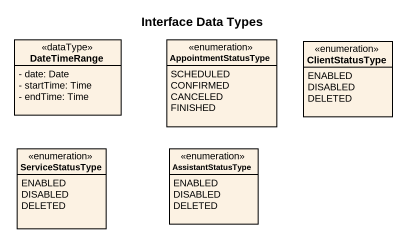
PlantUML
@startuml
title Interface Data Types
hide circle
hide empty members
skinparam classAttributeIconSize 0
class DateTimeRange <<dataType>> {
  - date: Date
  - startTime: Time
  - endTime: Time
}
enum AppointmentStatusType {
  SCHEDULED
  CONFIRMED
  CANCELED
  FINISHED
}
enum ClientStatusType {
  ENABLED
  DISABLED
  DELETED
}
enum ServiceStatusType {
  ENABLED
  DISABLED
  DELETED
}
enum AssistantStatusType {
  ENABLED
  DISABLED
  DELETED
}
@enduml
